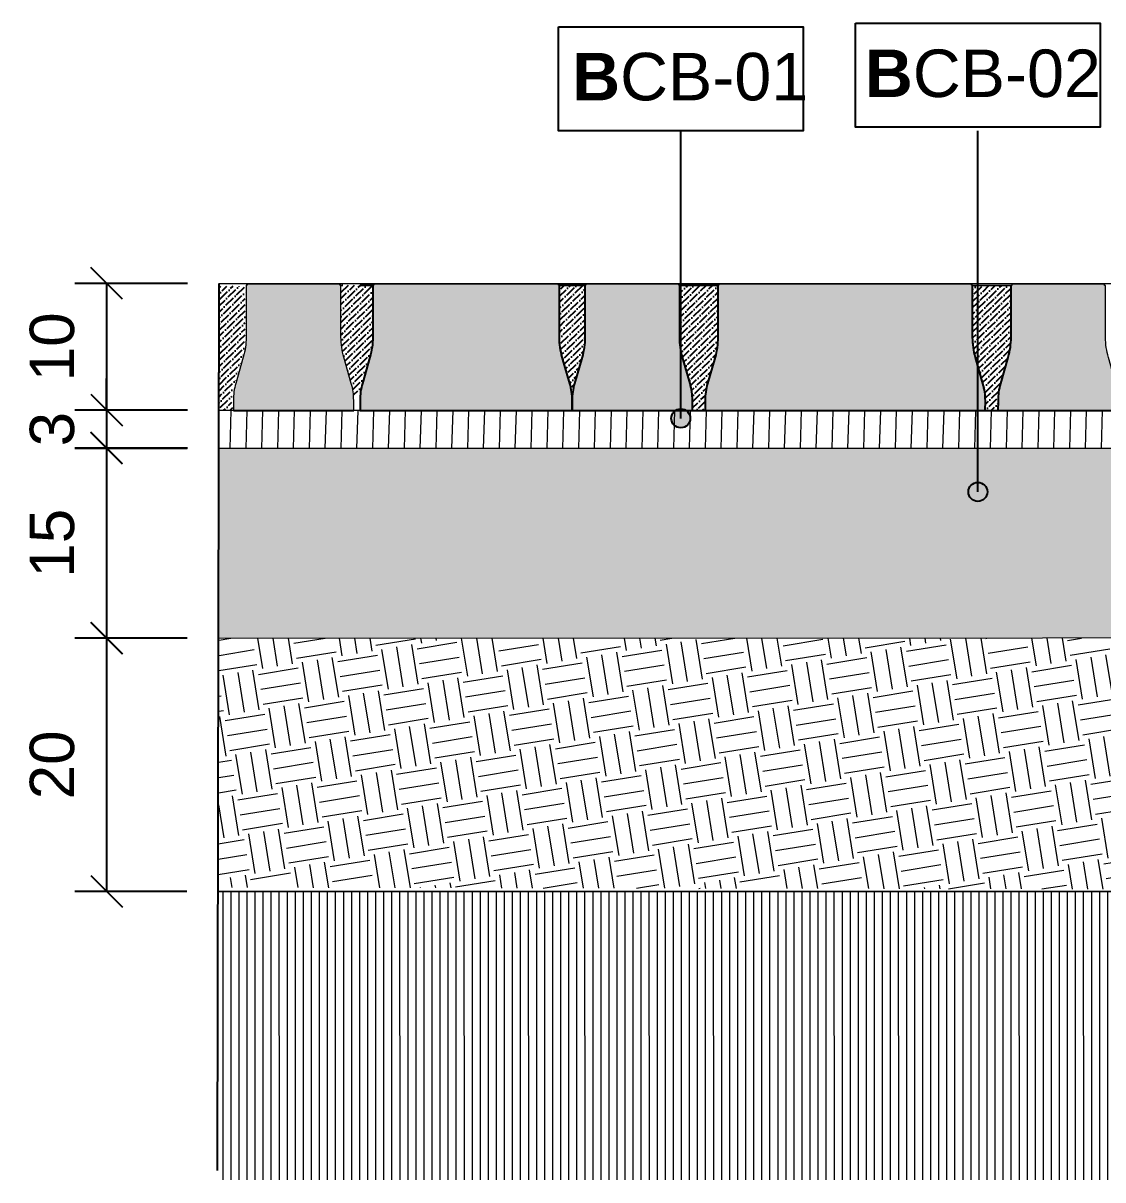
# Model space of a CAD drawing. Header units: metres. Extents: x -325 to 301, y -147 to 149.
# Drawn here: x 67.968 to 68.821, y 24.447 to 25.361 of the extents above; entities that cross this region are included whole.
import ezdxf

# ---------------------------------------------------------------- set-up
doc = ezdxf.new("R2010")
doc.units = ezdxf.units.M
doc.layers.get('Defpoints').update_dxf_attribs({"lineweight": 13})
doc.layers.add('-aux', color=50, linetype='Continuous', plot=False)
doc.layers.add('0-TX-1_25', color=7, linetype='Continuous', true_color=0x3f4f7f)
doc.layers.add('EIT_3 TR sorra', color=7, linetype='Continuous', true_color=0xd8ceb0)
for name, color, linetype, lineweight, true_color in [('03-TR-Paviment_05_Open Joint Precast Pavements', 7, 'Continuous', 5, 0xb3b3b3), ('3-TR sorra granitica', 7, 'Continuous', 0, 0xf2dac9), ('3-TR tot_u', 7, 'Continuous', 5, 0x787878)]:
    doc.layers.add(name, color=color, linetype=linetype, lineweight=lineweight, true_color=true_color)
for name, color, linetype, lineweight in [('1-CM', 7, 'Continuous', 0), ('3-TR Seleccionat', 44, 'Continuous', 0), ('3-TR Tot-u', 37, 'Continuous', 0)]:
    doc.layers.add(name, color=color, linetype=linetype, lineweight=lineweight)
for name, color, linetype in [('1-SECCIÓ', 1, 'Continuous'), ('A-KEYPLAN_HATCH', 7, 'Continuous'), ('A_TEXT_2', 7, 'Continuous')]:
    doc.layers.add(name, color=color, linetype=linetype)
doc.styles.get("Standard").update_dxf_attribs({"font": 'arial.ttf'})
doc.dimstyles.new('ISO-25', dxfattribs={"dimtxt": 0.1, "dimasz": 0.1, "dimexe": 0.1, "dimexo": 0.1, "dimgap": 0.1, "dimtad": 1, "dimdec": 0, "dimlfac": 100, "dimzin": 9, "dimtxsty": 'Standard', "dimblk": 'OBLIQUE', "dimcen": 0.1, "dimadec": 0, "dimazin": 0, "dimtfac": 1, "dimtdec": 0, "dimtmove": 0, "dimatfit": 3, "dimldrblk": 'OBLIQUE', "dimfxl": 1, "dimarcsym": 0})
pattern_1 = [(44.41469319198954, (38.94515883777159, -45.15305951399171), (0.001877787426372729, 0.006618133599094154), [0.00853281250000004, -0.00170656250000001, 0, -0.00170656250000001])]

# ---------------------------------------------------------------- blocks, each defined once
blk = doc.blocks.new('hatch keyplan 2')
at = {"layer": 'A-KEYPLAN_HATCH'}
blk.add_lwpolyline([(0, 0.005476596624248486), (0.012874798693294, 0.005476596623793739), (0.012874798693294, -2.273736754432321e-13), (0, 0)], close=True, dxfattribs=at)
blk = doc.blocks.new('hatch keyplan')
at = {"layer": 'A-KEYPLAN_HATCH'}
blk.add_blockref('hatch keyplan 2', (1.430579833341536, 0.8521467901477053), dxfattribs=at)
blk = doc.blocks.new('B-CB02')
at = {"layer": 'A-KEYPLAN_HATCH'}
blk.add_blockref('hatch keyplan', (-1.430579833341536, -0.8521467901477053), dxfattribs=at)
at = {"layer": 'A_TEXT_2', "insert": (-0.0007977308478888112, 0.004087061300781514), "char_height": 0.0025, "attachment_point": 1}
blk.add_mtext_dynamic_manual_height_columns('\\pi0.00129;{\\fArial|b1|i0|c0|p34;B}CB-02', width=0.01456192034901793, gutter_width=0.015, heights=[0], dxfattribs=at)
blk = doc.blocks.new('B-CB01')
at = {"layer": 'A-KEYPLAN_HATCH'}
blk.add_blockref('hatch keyplan', (-1.430579833341536, -0.8521467901477052), dxfattribs=at)
at = {"layer": 'A_TEXT_2', "insert": (-0.0007977308478921419, 0.004105509799023688), "char_height": 0.0025, "attachment_point": 1}
blk.add_mtext_dynamic_manual_height_columns('\\pi0.00152;{\\fArial|b1|i0|c0|p34;B}CB-01', width=0.01456192034901793, gutter_width=0.015, heights=[0], dxfattribs=at)
blk = doc.blocks.new('_Oblique')
at = {"color": 0, "lineweight": -2}
blk.add_line((-0.499999999995058, -0.4999999998130015), (0.500000000028669, 0.500000000163238), dxfattribs=at)
blk = doc.blocks.new('*D1762')
at = {"layer": '0-TX-1_25', "color": 0, "lineweight": -2, "transparency": 16777216}
for p, q in [((68.09800520767865, 25.15514016928877), (68.00914830564038, 25.15514016928877)), ((68.03414830564039, 25.15514016928877), (68.03414830564039, 25.05514016928878)), ((68.09800520703759, 25.05514016928878), (68.00914830564038, 25.05514016928878))]:
    blk.add_line(p, q, dxfattribs=at)
at = {"layer": 'Defpoints', "color": 0, "transparency": 16777216}
for p in [(68.12300520767866, 25.15514016928877), (68.03414830564039, 25.05514016928878), (68.1230052070376, 25.05514016928878)]:
    blk.add_point(p, dxfattribs=at)
at = {"layer": '0-TX-1_25', "color": 0, "lineweight": -2, "transparency": 16777216, "xscale": 0.025, "yscale": 0.025, "zscale": 0.025}
for p, rotation in [((68.03414830564039, 25.15514016928877), 90), ((68.03414830564039, 25.05514016928878), 270)]:
    blk.add_blockref('_Oblique', p, dxfattribs=dict(at, rotation=rotation))
at = {"layer": '0-TX-1_25', "color": 0, "transparency": 16777216, "insert": (67.99127825107011, 25.10514016928875), "char_height": 0.035, "attachment_point": 5, "rotation": 90}
blk.add_mtext('10', dxfattribs=at)
blk = doc.blocks.new('*D1763')
at = {"layer": '0-TX-1_25', "color": 0, "lineweight": -2, "transparency": 16777216}
for p, q in [((68.03414830563997, 25.05514016928878), (68.03414830563997, 25.08014016928878)), ((68.09800520703759, 25.05514016928878), (68.00914830563997, 25.05514016928878)), ((68.03414830563997, 25.05514016928878), (68.03414830563997, 25.02514016928878)), ((68.09800520684527, 25.02514016928878), (68.00914830563997, 25.02514016928878)), ((68.03414830563997, 25.02514016928878), (68.03414830563997, 25.00014016928878))]:
    blk.add_line(p, q, dxfattribs=at)
at = {"layer": 'Defpoints', "color": 0, "transparency": 16777216}
for p in [(68.1230052070376, 25.05514016928878), (68.03414830563997, 25.02514016928878), (68.12300520684528, 25.02514016928878)]:
    blk.add_point(p, dxfattribs=at)
at = {"layer": '0-TX-1_25', "color": 0, "lineweight": -2, "transparency": 16777216, "xscale": 0.025, "yscale": 0.025, "zscale": 0.025}
for p, rotation in [((68.03414830563997, 25.05514016928878), 270), ((68.03414830563997, 25.02514016928878), 90)]:
    blk.add_blockref('_Oblique', p, dxfattribs=dict(at, rotation=rotation))
at = {"layer": '0-TX-1_25', "color": 0, "transparency": 16777216, "insert": (67.9912663138255, 25.04014016928875), "char_height": 0.035, "attachment_point": 5, "rotation": 90}
blk.add_mtext('3', dxfattribs=at)
blk = doc.blocks.new('*D1764')
at = {"layer": '0-TX-1_25', "color": 0, "lineweight": -2, "transparency": 16777216}
for p, q in [((68.09776123690992, 25.02497408175115), (68.00914830660108, 25.02497408175115)), ((68.03414830660108, 25.02497408175115), (68.03414830660108, 24.8751401089097)), ((68.09780684482956, 24.8751401089097), (68.00914830660108, 24.8751401089097))]:
    blk.add_line(p, q, dxfattribs=at)
at = {"layer": 'Defpoints', "color": 0, "transparency": 16777216}
for p in [(68.12276123690992, 25.02497408175115), (68.03414830660108, 24.8751401089097), (68.12280684482957, 24.8751401089097)]:
    blk.add_point(p, dxfattribs=at)
at = {"layer": '0-TX-1_25', "color": 0, "lineweight": -2, "transparency": 16777216, "xscale": 0.025, "yscale": 0.025, "zscale": 0.025}
for p, rotation in [((68.03414830660108, 25.02497408175115), 90), ((68.03414830660108, 24.8751401089097), 270)]:
    blk.add_blockref('_Oblique', p, dxfattribs=dict(at, rotation=rotation))
at = {"layer": '0-TX-1_25', "color": 0, "transparency": 16777216, "insert": (67.99127825203081, 24.9500570953304), "char_height": 0.035, "attachment_point": 5, "rotation": 90}
blk.add_mtext('15', dxfattribs=at)
blk = doc.blocks.new('*D1765')
at = {"layer": '0-TX-1_25', "color": 0, "lineweight": -2, "transparency": 16777216}
for p, q in [((68.09748009235499, 24.87497460870297), (68.00914830564057, 24.87497460870297)), ((68.03414830564057, 24.87497460870297), (68.03414830564057, 24.67514016929213)), ((68.09748009107389, 24.67514016929213), (68.00914830564057, 24.67514016929213))]:
    blk.add_line(p, q, dxfattribs=at)
at = {"layer": 'Defpoints', "color": 0, "transparency": 16777216}
for p in [(68.12248009235499, 24.87497460870297), (68.03414830564057, 24.67514016929213), (68.1224800910739, 24.67514016929213)]:
    blk.add_point(p, dxfattribs=at)
at = {"layer": '0-TX-1_25', "color": 0, "lineweight": -2, "transparency": 16777216, "xscale": 0.025, "yscale": 0.025, "zscale": 0.025}
for p, rotation in [((68.03414830564057, 24.87497460870297), 90), ((68.03414830564057, 24.67514016929213), 270)]:
    blk.add_blockref('_Oblique', p, dxfattribs=dict(at, rotation=rotation))
at = {"layer": '0-TX-1_25', "color": 0, "transparency": 16777216, "insert": (67.9912782510703, 24.77505738899753), "char_height": 0.035, "attachment_point": 5, "rotation": 90}
blk.add_mtext('20', dxfattribs=at)
blk = doc.blocks.new('POINT')
at = {"layer": '0-TX-1_25'}
h = blk.add_hatch(dxfattribs=at)
h.set_pattern_fill('ANGLE', color=256)
h.set_pattern_definition([(0, (-83.74681484067048, -12.72584030761209), (0, 6.985), [5.08, -1.905]), (90, (-83.74681484067048, -12.72584030761209), (-6.985, 4.277078946022131e-16), [5.08, -1.905])])
edge = h.paths.add_edge_path()
edge.add_arc((0, 0), 0.0075, 0, 360)
h = blk.add_hatch(color=256, dxfattribs=at)
h.dxf.hatch_style = 1
edge = h.paths.add_edge_path()
edge.add_arc((0, 0), 0.0075, 0, 360)
blk.add_circle((0, 0), 0.0075, dxfattribs=at)

msp = doc.modelspace()

# ---------------------------------------------------------------- hatches: boundary and pattern name
at = {"layer": '03-TR-Paviment_05_Open Joint Precast Pavements'}
h = msp.add_hatch(color=256, dxfattribs=at)
h.dxf.hatch_style = 1
edge = h.paths.add_edge_path()
edge.add_line((68.22924981263893, 25.05467974149498), (68.2292523658822, 25.06287552047615))
edge.add_arc((68.18083480754328, 25.06289060513116), 0.04841756068876365, 359.9821493055651, 375.9811684319533)
edge.add_line((68.22738113789586, 25.07622099573902), (68.22144096028956, 25.09696258320275))
edge.add_arc((68.27637703476881, 25.11269570499942), 0.05714458330112729, 179.982144198055, 195.9811633243351, ccw=False)
edge.add_line((68.21923245424266, 25.11271351368191), (68.21924526679729, 25.15383878796024))
edge.add_line((68.21924526679729, 25.15383878796024), (68.21844806226109, 25.15383903790377))
edge.add_line((68.21844806226109, 25.15383903790377), (68.21844832590915, 25.15468311268546))
edge.add_line((68.21844832590915, 25.15468311268546), (68.14515053456408, 25.15470595100108))
edge.add_line((68.14515053456408, 25.15470595100108), (68.14515027177175, 25.15386187432084))
edge.add_line((68.14515027177175, 25.15386187432084), (68.14435306637981, 25.15386212616291))
edge.add_line((68.14435306637981, 25.15386212616291), (68.14434025244803, 25.112736852406))
edge.add_arc((68.08719565639207, 25.11275465748817), 0.05714459882981173, 343.9831286864682, 359.9821478127524, ccw=False)
edge.add_line((68.14212192990176, 25.0969872970953), (68.13616882848456, 25.07624941268588))
edge.add_arc((68.18270683963985, 25.0628900226061), 0.04841755658430023, 163.9831303515819, 179.98214947797)
edge.add_line((68.13428928540534, 25.06290510711413), (68.13428673130633, 25.05470933003151))
edge.add_line((68.13428673130633, 25.05470933003151), (68.22924981263893, 25.05467974149498))
h = msp.add_hatch(color=256, dxfattribs=at)
h.dxf.hatch_style = 1
edge = h.paths.add_edge_path()
edge.add_line((68.4017409655722, 25.05462599688842), (68.401743519234, 25.06282177468768))
edge.add_arc((68.35332595603144, 25.06283686532814), 0.04841756555426518, 359.9821422243642, 375.9811613507544)
edge.add_line((68.39987229270899, 25.0761672515229), (68.39393211551184, 25.09690883757209))
edge.add_arc((68.44886819798282, 25.1126419635287), 0.05714459212930244, 179.9821460016898, 195.9811651279757, ccw=False)
edge.add_line((68.39172360862793, 25.11265977041506), (68.39173642109836, 25.15378504259962))
edge.add_line((68.39173642109836, 25.15378504259962), (68.39093921512888, 25.1537852916687))
edge.add_line((68.39093921512888, 25.1537852916687), (68.39093947974493, 25.15462936734355))
edge.add_line((68.39093947974493, 25.15462936734355), (68.24511361468886, 25.15467480546586))
edge.add_line((68.24511361468886, 25.15467480546586), (68.24511335368284, 25.15383072684962))
edge.add_line((68.24511335368284, 25.15383072684962), (68.24431614693246, 25.1538309796784))
edge.add_line((68.24431614693246, 25.1538309796784), (68.24430333480569, 25.11270570445079))
edge.add_arc((68.18715874940489, 25.11272351227726), 0.05714458817551063, 343.98312593158107, 359.9821450578622, ccw=False)
edge.add_line((68.24208501191575, 25.09695615218317), (68.2361319104237, 25.0762182659126))
edge.add_arc((68.28266991192713, 25.06285887418636), 0.04841754776141505, 163.9831253273745, 179.9821444537633)
edge.add_line((68.23425236651683, 25.06287396293733), (68.23424981192446, 25.05467818517549))
edge.add_line((68.23424981192446, 25.05467818517549), (68.4017409655722, 25.05462599688842))
h = msp.add_hatch(color=256, dxfattribs=at)
h.dxf.hatch_style = 1
edge = h.paths.add_edge_path()
edge.add_line((68.49670404705203, 25.05459640042332), (68.49670660029531, 25.0627921794045))
edge.add_arc((68.4482890419564, 25.06280726405954), 0.04841756068874944, 359.9821493055148, 375.9811684319047)
edge.add_line((68.49483537230898, 25.07613765466736), (68.48889519470266, 25.0968792421311))
edge.add_arc((68.54383126918191, 25.11261236392777), 0.05714458330111363, 179.982144198055, 195.981163324339, ccw=False)
edge.add_line((68.48668668865577, 25.11263017261025), (68.4866995012104, 25.15375544688858))
edge.add_line((68.4866995012104, 25.15375544688858), (68.4859022966742, 25.15375569683211))
edge.add_line((68.4859022966742, 25.15375569683211), (68.48590256032226, 25.1545997716138))
edge.add_line((68.48590256032226, 25.1545997716138), (68.41260476897719, 25.15462260992942))
edge.add_line((68.41260476897719, 25.15462260992942), (68.41260450618486, 25.15377853324918))
edge.add_line((68.41260450618486, 25.15377853324918), (68.41180730079292, 25.15377878509125))
edge.add_line((68.41180730079292, 25.15377878509125), (68.41179448686114, 25.11265351133434))
edge.add_arc((68.35464989080518, 25.1126713164165), 0.05714459882981173, 343.9831286864819, 359.9821478127666, ccw=False)
edge.add_line((68.40957616431487, 25.09690395602364), (68.40362306289765, 25.07616607161422))
edge.add_arc((68.45016107405294, 25.06280668153451), 0.04841755658428062, 163.9831303516628, 179.982149478054)
edge.add_line((68.40174351981845, 25.06282176604248), (68.40174096571944, 25.05462598895986))
edge.add_line((68.40174096571944, 25.05462598895986), (68.49670404705203, 25.05459640042332))
h = msp.add_hatch(color=256, dxfattribs=at)
h.dxf.hatch_style = 1
edge = h.paths.add_edge_path()
edge.add_line((68.72794077419715, 25.05452434014047), (68.72794332977621, 25.06272011926076))
edge.add_arc((68.67952577585174, 25.06273520481381), 0.04841755627458375, 359.9821482412252, 375.9811673676145)
edge.add_line((68.72607210220838, 25.0760655933417), (68.72013192227566, 25.09680718089898))
edge.add_arc((68.77506800324798, 25.11254030502472), 0.05714459018449601, 179.982144650628, 195.9811637769098, ccw=False)
edge.add_line((68.71792341583831, 25.11255811325798), (68.7179362302073, 25.15368338629827))
edge.add_line((68.7179362302073, 25.15368338629827), (68.7171390251684, 25.15368363532993))
edge.add_line((68.7171390251684, 25.15368363532993), (68.71713928888195, 25.15452771174013))
edge.add_line((68.71713928888195, 25.15452771174013), (68.51756784794784, 25.15458989714051))
edge.add_line((68.51756784794784, 25.15458989714051), (68.51756758693247, 25.15374581829165))
edge.add_line((68.51756758693247, 25.15374581829165), (68.51677038010726, 25.15374606925928))
edge.add_line((68.51677038010726, 25.15374606925928), (68.51675756708735, 25.11262079499966))
edge.add_arc((68.45961298035388, 25.11263859933048), 0.05714458950708687, 343.9831294368892, 359.9821485631699, ccw=False)
edge.add_line((68.51453924510926, 25.09687124222933), (68.50858614228684, 25.07613335764339))
edge.add_arc((68.55512415014996, 25.06277396816202), 0.04841755325481282, 163.9831299572973, 179.9821490836864)
edge.add_line((68.50670659924505, 25.06278905300221), (68.5067040455552, 25.05459327450502))
edge.add_line((68.5067040455552, 25.05459327450502), (68.72794077419715, 25.05452434014047))
h = msp.add_hatch(color=256, dxfattribs=at)
h.dxf.hatch_style = 1
edge = h.paths.add_edge_path()
edge.add_line((68.83290385213678, 25.05449163648076), (68.83290640719443, 25.0626874142239))
edge.add_arc((68.78448884384274, 25.06270249468866), 0.04841756570022342, 359.9821542660086, 375.9811733923961)
edge.add_line((68.83103517785901, 25.07603289070609), (68.82509500112715, 25.09677447673656))
edge.add_arc((68.88003108060076, 25.11250759903149), 0.05714458823963696, 179.9821432996373, 195.9811624259182, ccw=False)
edge.add_line((68.82288649513637, 25.11252540861156), (68.82289930851867, 25.15365068029341))
edge.add_line((68.82289930851867, 25.15365068029341), (68.82210210302384, 25.15365092957643))
edge.add_line((68.82210210302384, 25.15365092957643), (68.82210236628146, 25.15449500623797))
edge.add_line((68.82210236628146, 25.15449500623797), (68.7488045763416, 25.15451784473012))
edge.add_line((68.7488045763416, 25.15451784473012), (68.74880431215341, 25.15367376810599))
edge.add_line((68.74880431215341, 25.15367376810599), (68.74800710674276, 25.15367401948278))
edge.add_line((68.74800710674276, 25.15367401948278), (68.74799429461599, 25.11254874425518))
edge.add_arc((68.69084971304503, 25.11256655582645), 0.05714458434683836, 343.98312217567405, 359.98214130195583, ccw=False)
edge.add_line((68.74577597084225, 25.09679919318819), (68.73982286978742, 25.07606130620098))
edge.add_arc((68.78636087428384, 25.06270191223021), 0.04841755125753201, 163.983123751632, 179.9821428780188)
edge.add_line((68.73794332537784, 25.06271700231385), (68.7379407735772, 25.05452122443977))
edge.add_line((68.7379407735772, 25.05452122443977), (68.83290385213678, 25.05449163648076))
at = {"layer": '3-TR Seleccionat'}
h = msp.add_hatch(dxfattribs=at)
h.set_pattern_fill('ANSI31', color=256, scale=0.002, angle=45, style=0)
h.set_pattern_definition([(90, (-441006.1504802209, -650811.7200357062), (-0.00635, 1.301042606982605e-18), [])])
h.paths.add_polyline_path([(70.22300520860718, 24.67763741756167), (70.0230052020032, 24.67514016928875), (69.42300520552911, 24.6751401609548), (68.12300520462716, 24.6751401692147), (68.12169253721112, 24.44741158832798), (71.12169253690615, 24.44741158832798), (71.12169253690617, 25.0251401609725), (70.22300520860718, 25.02264290051919)])
at = {"layer": '3-TR sorra granitica'}
h = msp.add_hatch(dxfattribs=at)
h.set_pattern_fill('LINE', color=256, scale=0.09999999999999998, angle=52.72158337429795, style=0)
h.set_pattern_definition([(88.36805561304612, (97.80231239594065, 232.4938881837442), (-0.01249492990494964, 0.0003559868963814099), [])])
h.paths.add_polyline_path([(68.1227612369099, 25.0549740900674), (68.12276123694713, 25.0249740900674), (69.42000150837112, 25.02497408175114), (69.42276123806707, 25.05497408173345)])
at = {"layer": '3-TR Tot-u'}
h = msp.add_hatch(dxfattribs=at)
h.set_pattern_fill('EARTH', color=256, scale=0.005, angle=-80.8247561036608, style=0)
h.set_pattern_definition([(279.1752438963392, (22.0922516911965, 29.88921200020648), (0.03640645211205976, -0.02628108149624554), [0.03175, -0.03175]), (279.1752438963392, (22.10400560374807, 29.89111050719696), (0.03640645211205976, -0.02628108149624554), [0.03175, -0.03175]), (279.1752438963392, (22.11575951629961, 29.89300901418741), (0.03640645211205976, -0.02628108149624554), [0.03175, -0.03175]), (9.175243896339197, (22.12031032281364, 29.88972387900039), (0.02628108149624554, 0.03640645211205976), [0.03175, -0.03175]), (9.175243896339197, (22.12220882980409, 29.87796996644883), (0.02628108149624554, 0.03640645211205976), [0.03175, -0.03175]), (9.175243896339197, (22.12410733679456, 29.86621605389728), (0.02628108149624554, 0.03640645211205976), [0.03175, -0.03175])])
h.paths.add_polyline_path([(69.84923009561477, 24.67514015822239), (69.42300520200321, 24.6751401609548), (69.42301716858458, 24.87553504270812), (69.42301736974446, 24.87504193163696), (68.12300520588363, 24.87514016928876), (68.12211135027385, 24.67823909706784)])
at = {"layer": '3-TR tot_u'}
h = msp.add_hatch(dxfattribs=at)
h.set_pattern_fill('AR-CONC', color=256, scale=0.0002, angle=90.26641431039367)
h.set_pattern_definition([(140.2664143103937, (33.80833486055286, -42.69384662164872), (0.003018358551071247, 0.03645136258436954), [0.00381, -0.04191]), (85.26641431039367, (33.80833486055286, -42.69384662164872), (-0.03817818106754276, -0.007226282933233686), [0.003048, -0.033528116834]), (190.7178590103937, (33.80858638975181, -42.69080901785323), (-0.03515982095845395, 0.02922507956224307), [0.00323800176, -0.03561804892000001]), (136.4506143103937, (33.79817497038584, -42.69389386351649), (0.00815628255818146, 0.05425431968784703), [0.005715, -0.062865]), (186.9019719203937, (33.7988546551522, -42.68937267424941), (-0.04970546584793135, 0.04725021761608914), [0.004857004628, -0.053427121632]), (81.45056548039366, (33.79817497038584, -42.69389386351649), (-0.04970546584550613, 0.04725021761879526), [0.004571993414, -0.050291946384]), (111.2664143103937, (33.80069132199371, -42.68880210796604), (0.02031182351307306, 0.03041765279537408), [0.00381, -0.04191]), (56.2664143103937, (33.80069132199371, -42.68880210796604), (-0.03689466829018208, 0.01218898497184377), [0.003048, -0.033528]), (161.7178593103937, (33.80238397396335, -42.68626730356753), (-0.01658284496692729, 0.04260663769872181), [0.003238001759999996, -0.03561798751999994]), (127.7664143103937, (33.80833486055286, -42.69384662164872), (-0.01691369723239765, 0.0005390813352213942), [0, -0.0331216, 0, -0.034036, 0, -0.033655]), (97.76641431039367, (33.80833486055286, -42.69384662164872), (-0.02009803784807661, 0.01327062430379522), [0, -0.0194056, 0, -0.0323596, 0, -0.012827]), (57.76641431039366, (33.80838753523543, -42.70517489918494), (0.001019642850235293, 0.02712315336894964), [0, -0.0127, 0, -0.039624, 0, -0.052578]), (47.76641431039366, (33.80841115616932, -42.71025484426846), (-0.005222997154178432, 0.02960187044262312), [0, -0.01651, 0, -0.0263144, 0, -0.037338])])
h.paths.add_polyline_path([(69.42299451084224, 25.02514099774973), (68.12300520684605, 25.02514016928876), (68.12300520588363, 24.87514016928876), (68.13598475626466, 24.87514016920555), (69.42299450988064, 24.87514099774972)])
at = {"layer": 'EIT_3 TR sorra'}
h = msp.add_hatch(dxfattribs=at)
h.set_pattern_fill('ANSI36', color=256, scale=0.001075000000000009, angle=-0.5853068080104545, style=0, double=1)
h.set_pattern_definition([(44.41469319198954, (38.84439828073103, -45.15390021638105), (0.001877787426372729, 0.006618133599094154), [0.00853281250000004, -0.00170656250000001, 0, -0.00170656250000001])])
edge = h.paths.add_edge_path()
edge.add_line((68.13348925684288, 25.05383398486241), (68.13428686557133, 25.05514016921644))
edge.add_line((68.13428686557133, 25.05514016921644), (68.12300520703756, 25.05514016928876))
edge.add_line((68.12300520703756, 25.05514016928876), (68.1228889426445, 25.09310911249219))
edge.add_line((68.1228889426445, 25.09310911249219), (68.12292326898672, 25.11142329697817))
edge.add_line((68.12292326898672, 25.11142329697817), (68.1230011681161, 25.1529849354702))
edge.add_line((68.1230011681161, 25.1529849354702), (68.14355559161272, 25.15299027372458))
edge.add_line((68.14355559161271, 25.15299027372458), (68.1435427757023, 25.11186150416331))
edge.add_arc((68.08639819601512, 25.11187931310774), 0.05714458246222884, 343.98312472598076, 359.98214393516537, ccw=False)
edge.add_line((68.14132445270272, 25.09611195343432), (68.13537135280399, 25.07537406777041))
edge.add_arc((68.1638079091972, 25.06370392470811), 0.03073808677518565, 157.6871322574837, 196.1769043629337)
edge.add_line((68.13428686415338, 25.05514017096809), (68.13348925684288, 25.05383398486241))
h = msp.add_hatch(dxfattribs=at)
h.set_pattern_fill('ANSI36', color=256, scale=0.001075000000000009, angle=-0.5853068080104545, style=0, double=1)
h.set_pattern_definition(pattern_1)
edge = h.paths.add_edge_path()
edge.add_line((68.23424981388345, 25.05467468725175), (68.22925236479261, 25.06287202293069))
edge.add_arc((68.20408970567536, 25.0661504203522), 0.02537532863835011, 352.5768505705518, 383.3823293483438)
edge.add_line((68.22738113789586, 25.07622099573902), (68.22230054039787, 25.09396114836689))
edge.add_line((68.22230054039787, 25.09396114836689), (68.2192340197762, 25.11227233965546))
edge.add_line((68.21923401977621, 25.11227233965546), (68.21924526533772, 25.15383410307652))
edge.add_line((68.21924526533772, 25.15383410307652), (68.2443161486533, 25.15383097611392))
edge.add_line((68.24431614865328, 25.15383097611392), (68.24430333274287, 25.11270220655265))
edge.add_arc((68.1871587530557, 25.11272001549708), 0.05714458246222884, 343.98312472598076, 359.98214393516537, ccw=False)
edge.add_line((68.24208500974329, 25.09695265582366), (68.23613190984456, 25.07621477015975))
edge.add_arc((68.21964204497542, 25.07627205097933), 0.01648996435698593, 305.6475813037554, 359.80097253469114, ccw=False)
edge.add_line((68.22925236337466, 25.06287202468233), (68.23424981388344, 25.05467468725175))
h = msp.add_hatch(dxfattribs=at)
h.set_pattern_fill('ANSI36', color=256, scale=0.001075000000000009, angle=-0.5853068080104545, style=0, double=1)
h.set_pattern_definition(pattern_1)
edge = h.paths.add_edge_path()
edge.add_line((68.4017409662008, 25.05462250064929), (68.40174352031853, 25.06281827819718))
edge.add_arc((68.35332596721624, 25.06283336360055), 0.04841755545236816, 359.982148418052, 375.9811675441638)
edge.add_line((68.39987229274135, 25.07616375204549), (68.39393211664316, 25.09690534224481))
edge.add_arc((68.4488682027782, 25.11263847361104), 0.05714459714114769, 179.9821502045968, 195.981169330817, ccw=False)
edge.add_line((68.39172360841016, 25.11265627630715), (68.3917364239462, 25.15378504388322))
edge.add_line((68.3917364239462, 25.15378504388322), (68.41180730135174, 25.15377878739898))
edge.add_line((68.41180730135174, 25.15377878739898), (68.41179448676498, 25.11265002025077))
edge.add_arc((68.35464989487116, 25.11266782574813), 0.05714459466779512, 343.98312826884217, 359.9821473951551, ccw=False)
edge.add_line((68.40957616426547, 25.09690046610329), (68.4036230633229, 25.07616258190781))
edge.add_arc((68.45016106123546, 25.06280318913379), 0.0484175445990452, 163.9831229631225, 179.9821420893331)
edge.add_line((68.40174351898816, 25.06281827988182), (68.40174096525153, 25.05462250022141))
h = msp.add_hatch(dxfattribs=at)
h.set_pattern_fill('ANSI36', color=256, scale=0.001075000000000009, angle=-0.5853068080104545, style=0, double=1)
h.set_pattern_definition(pattern_1)
edge = h.paths.add_edge_path()
edge.add_line((68.50670404554565, 25.05458979716607), (68.49670404712424, 25.05459291352732))
edge.add_line((68.49670404712424, 25.05459291352732), (68.49670660083281, 25.06278869248979))
edge.add_arc((68.4482890534919, 25.06280377684595), 0.04841754969064903, 359.9821496551481, 375.9811687812606)
edge.add_line((68.49483537319016, 25.07613416470957), (68.48889519620815, 25.09687575610953))
edge.add_arc((68.54383127068763, 25.11260887790618), 0.05714458330134196, 179.9821441980408, 195.9811633242586, ccw=False)
edge.add_line((68.48668669016126, 25.11262668658868), (68.48669950636595, 25.15375544761335))
edge.add_line((68.48669950636595, 25.15375544761335), (68.51677038225839, 25.15374607639637))
edge.add_line((68.51677038225839, 25.15374607639637), (68.51675756559776, 25.11261731562305))
edge.add_arc((68.45961297653331, 25.11263511803995), 0.05714459183746855, 343.98313135658674, 359.9821504828938, ccw=False)
edge.add_line((68.51453924405689, 25.0968677621361), (68.50858614223051, 25.07612987914125))
edge.add_arc((68.55512414620364, 25.06277048696609), 0.04841755025909953, 163.9831256231502, 179.9821447493629)
edge.add_line((68.50670659829558, 25.06278557546804), (68.50670404554565, 25.05458979716607))
edge.add_line((68.50670404554565, 25.05458979716607), (68.49670404712424, 25.05459291352732))
h = msp.add_hatch(dxfattribs=at)
h.set_pattern_fill('ANSI36', color=256, scale=0.001075000000000009, angle=-0.5853068080104545, style=0, double=1)
h.set_pattern_definition([(44.41469319198954, (39.54381287797456, -45.1532460629191), (0.001877787426372729, 0.006618133599094154), [0.00853281250000004, -0.00170656250000001, 0, -0.00170656250000001])])
edge = h.paths.add_edge_path()
edge.add_line((68.73794077133925, 25.05451772645175), (68.72794077337377, 25.05452084256163))
edge.add_line((68.72794077337377, 25.05452084256163), (68.7279433252212, 25.06271662159894))
edge.add_arc((68.67952577855326, 25.0627317143351), 0.04841754902030553, 359.9821397382777, 375.9811588643943)
edge.add_line((68.72607209991432, 25.07606209395783), (68.72013192152711, 25.09680368518127))
edge.add_arc((68.77506799767134, 25.11253680714407), 0.05714458494748977, 179.9821438986252, 195.9811630248469, ccw=False)
edge.add_line((68.71792341549892, 25.11255461612571), (68.7179362302073, 25.15368338629827))
edge.add_line((68.7179362302073, 25.15368338629827), (68.74800710799829, 25.15367401593703))
edge.add_line((68.74800710799829, 25.15367401593703), (68.74799429099156, 25.11254524655592))
edge.add_arc((68.69084970192712, 25.11256304897282), 0.05714459183745434, 343.9831313565828, 359.9821504828938, ccw=False)
edge.add_line((68.74577596945069, 25.09679569306897), (68.73982286851746, 25.07605780910613))
edge.add_arc((68.78636087002143, 25.06269841737981), 0.04841754776194396, 163.9831253274491, 179.9821444536625)
edge.add_line((68.7379433246106, 25.06271350613086), (68.73794077133925, 25.05451772645175))
edge.add_line((68.73794077133925, 25.05451772645175), (68.72794077337377, 25.05452084256163))

# ---------------------------------------------------------------- linework, layer by layer
at = {"layer": '-aux'}
for points in [[(68.23428070989905, 25.15383410307652), (68.24431614865328, 25.15383097611392), (68.24430333303305, 25.11270220644407, -0.0699225111484148), (68.24208500974329, 25.09695265582366), (68.23613191013109, 25.07621476994353, 0.06992251114798485), (68.23425236482836, 25.06287046702441), (68.23424981291546, 25.0546746863586), (68.23424981388345, 25.05467468725175)], [(68.40174096525153, 25.05462250022141), (68.4017409662008, 25.05462250064929), (68.40174352031853, 25.06281827819718, 0.06992251114754273), (68.39987229274135, 25.07616375204549), (68.39393211664316, 25.09690534224481, -0.06992251114800961), (68.39172360841016, 25.11265627630715), (68.3917364239462, 25.15378504388322), (68.41180730135174, 25.15377878739898), (68.41179448676498, 25.11265002025077, -0.0699225111484148), (68.40957616426547, 25.09690046610329), (68.4036230633229, 25.07616258190781, 0.06992251114798485), (68.40174351898816, 25.06281827988182), (68.40174096525153, 25.05462250022141), (68.4017409662008, 25.05462250064929)], [(68.50670404554565, 25.05458979716607), (68.49670404712424, 25.05459291352732), (68.49670660083281, 25.06278869248979, 0.06992251114754273), (68.49483537319016, 25.07613416470957), (68.48889519620815, 25.09687575610953, -0.06992251114800961), (68.48668669016126, 25.11262668658868), (68.48669950636595, 25.15375544761335), (68.51677038225839, 25.15374607639637), (68.51675756559776, 25.11261731562305, -0.0699225111484148), (68.51453924405689, 25.0968677621361), (68.50858614223051, 25.07612987914125, 0.06992251114798485), (68.50670659829558, 25.06278557546804), (68.50670404554565, 25.05458979716607), (68.49670404712424, 25.05459291352732)], [(68.73794077133925, 25.05451772645175), (68.72794077337377, 25.05452084256163), (68.7279433252212, 25.06271662159894, 0.06992251114754273), (68.72607209991432, 25.07606209395783), (68.72013192152711, 25.09680368518127, -0.06992251114800961), (68.71792341549892, 25.11255461612571), (68.7179362302073, 25.15368338629827), (68.74800710799829, 25.15367401593703), (68.74799429099156, 25.11254524655592, -0.0699225111484148), (68.74577596945069, 25.09679569306897), (68.73982286851746, 25.07605780910613, 0.06992251114798485), (68.7379433246106, 25.06271350613086), (68.73794077133925, 25.05451772645175), (68.72794077337377, 25.05452084256163)]]:
    msp.add_lwpolyline(points, format="xyb", dxfattribs=at)
at = {"layer": '0-TX-1_25'}
for points in [[(68.48749836795412, 25.04864618399644), (68.48749836795776, 25.27564029430768)], [(68.72203259141173, 24.99059189008217), (68.72203259141173, 25.27564029430768)]]:
    msp.add_lwpolyline(points, dxfattribs=at)
at = {"layer": '1-CM'}
for points in [[(68.12300520767863, 25.15514016928876), (69.42300520860626, 25.1551401609548)], [(68.12300520703756, 25.05514016928876), (69.42300520796519, 25.05514016095481)], [(68.12300520684525, 25.02514016928876), (69.42024547826921, 25.0251401609725)], [(68.12300520588363, 24.87514016928876), (69.42299450988317, 24.87553503582564)], [(68.12300520460148, 24.67514016928875), (69.77549255490703, 24.6751401586951)], [(70.0230052020032, 24.67514016928875), (68.12300520460148, 24.67514016928875)]]:
    msp.add_lwpolyline(points, dxfattribs=at)
for points in [[(68.22924981263893, 25.05467974149498), (68.2292523658822, 25.06287552047615, 0.06992251114875708), (68.22738113789586, 25.07622099573902), (68.22144096028956, 25.09696258320275, -0.0699225111482901), (68.21923245424266, 25.11271351368191), (68.21924526679729, 25.15383878796024), (68.21844806226109, 25.15383903790377), (68.21844832590915, 25.15468311268546), (68.14515053456408, 25.15470595100108), (68.14515027177175, 25.15386187432084), (68.14435306637981, 25.15386212616291), (68.14434025244803, 25.112736852406, -0.0699225111482901), (68.14212192990176, 25.0969872970953), (68.13616882848456, 25.07624941268588, 0.06992251114875708), (68.13428928540534, 25.06290510711413), (68.13428673130633, 25.05470933003151)], [(68.4017409655722, 25.05462599688842), (68.401743519234, 25.06282177468768, 0.06992251114875708), (68.39987229270899, 25.0761672515229), (68.39393211551184, 25.09690883757209, -0.0699225111482901), (68.39172360862793, 25.11265977041506), (68.39173642109836, 25.15378504259962), (68.39093921512888, 25.1537852916687), (68.39093947974493, 25.15462936734355), (68.24511361468886, 25.15467480546586), (68.24511335368284, 25.15383072684962), (68.24431614693246, 25.1538309796784), (68.24430333480569, 25.11270570445079, -0.0699225111482901), (68.24208501191575, 25.09695615218317), (68.2361319104237, 25.0762182659126, 0.06992251114875708), (68.23425236651683, 25.06287396293733), (68.23424981192446, 25.05467818517549)], [(68.49670404705203, 25.05459640042332), (68.49670660029531, 25.0627921794045, 0.06992251114875708), (68.49483537230898, 25.07613765466736), (68.48889519470266, 25.0968792421311, -0.0699225111482901), (68.48668668865577, 25.11263017261025), (68.4866995012104, 25.15375544688858), (68.4859022966742, 25.15375569683211), (68.48590256032226, 25.1545997716138), (68.41260476897719, 25.15462260992942), (68.41260450618486, 25.15377853324918), (68.41180730079292, 25.15377878509125), (68.41179448686114, 25.11265351133434, -0.0699225111482901), (68.40957616431487, 25.09690395602364), (68.40362306289765, 25.07616607161422, 0.06992251114875708), (68.40174351981845, 25.06282176604248), (68.40174096571944, 25.05462598895986)], [(68.72794077419715, 25.05452434014047), (68.72794332977621, 25.06272011926076, 0.06992251114875708), (68.72607210220838, 25.0760655933417), (68.72013192227566, 25.09680718089898, -0.0699225111482901), (68.71792341583831, 25.11255811325798), (68.7179362302073, 25.15368338629827), (68.7171390251684, 25.15368363532993), (68.71713928888195, 25.15452771174013), (68.51756784794784, 25.15458989714051), (68.51756758693247, 25.15374581829165), (68.51677038010726, 25.15374606925928), (68.51675756708735, 25.11262079499966, -0.0699225111482901), (68.51453924510926, 25.09687124222933), (68.50858614228684, 25.07613335764339, 0.06992251114875708), (68.50670659924505, 25.06278905300221), (68.5067040455552, 25.05459327450502)], [(68.83290385213678, 25.05449163648076), (68.83290640719443, 25.0626874142239, 0.06992251114875708), (68.83103517785901, 25.07603289070609), (68.82509500112715, 25.09677447673656, -0.0699225111482901), (68.82288649513637, 25.11252540861156), (68.82289930851867, 25.15365068029341), (68.82210210302384, 25.15365092957643), (68.82210236628146, 25.15449500623797), (68.7488045763416, 25.15451784473012), (68.74880431215341, 25.15367376810599), (68.74800710674276, 25.15367401948278), (68.74799429461599, 25.11254874425518, -0.0699225111482901), (68.74577597084225, 25.09679919318819), (68.73982286978742, 25.07606130620098, 0.06992251114875708), (68.73794332537784, 25.06271700231385), (68.7379407735772, 25.05452122443977)]]:
    msp.add_lwpolyline(points, format="xyb", close=True, dxfattribs=at)
at = {"layer": '1-SECCIÓ'}
msp.add_lwpolyline([(68.12169253723683, 24.45478915377227), (68.12300520767863, 25.15514016928876)], dxfattribs=at)

# ---------------------------------------------------------------- block references
at = {"layer": '0-TX-1_25', "xscale": 15, "yscale": 15, "zscale": 15}
for name, p in [('B-CB01', (68.3909373777526, 25.27564029430768)), ('B-CB02', (68.62547160121204, 25.2785401446546))]:
    msp.add_blockref(name, p, dxfattribs=at)
at = {"layer": '0-TX-1_25'}
for p in [(68.48749836795412, 25.04864618399644), (68.72203259141173, 24.99059189008217)]:
    msp.add_blockref('POINT', p, dxfattribs=at)

# ---------------------------------------------------------------- dimensions: what is measured, and where the dimension line sits
for base, p1, p2, picture, middle in [((68.03414830564039, 25.05514016928878), (68.12300520767863, 25.15514016928876), (68.12300520703756, 25.05514016928876), '*D1762', (67.99127825107011, 25.10514016928875)), ((68.03414830660108, 24.8751401089097), (68.1227612369099, 25.02497408175114), (68.12280684482954, 24.87514010890969), '*D1764', (67.99127825203081, 24.9500570953304)), ((68.03414830564057, 24.67514016929213), (68.12248009235496, 24.87497460870296), (68.12248009107387, 24.67514016929212), '*D1765', (67.9912782510703, 24.77505738899753))]:
    dim = msp.add_linear_dim(base=base, p1=p1, p2=p2, angle=90, dimstyle='ISO-25', override={"dimtxt": 0.035, "dimasz": 0.025, "dimexe": 0.025, "dimexo": 0.025, "dimgap": 0.025, "dimblk1": 'Oblique', "dimblk2": 'Oblique', "dimsah": 1, "dimfxl": 0.1, "dimfxlon": 1, "dimarcsym": 1}, dxfattribs=at)
    dim.commit()
    dim.dimension.update_dxf_attribs({"geometry": picture, "text_midpoint": middle})
dim = msp.add_linear_dim(base=(68.03414830563997, 25.02514016928878), p1=(68.12300520703756, 25.05514016928876), p2=(68.12300520684525, 25.02514016928876), angle=90, dimstyle='ISO-25', override={"dimtxt": 0.035, "dimasz": 0.025, "dimexe": 0.025, "dimexo": 0.025, "dimgap": 0.025, "dimblk1": 'Oblique', "dimblk2": 'Oblique', "dimsah": 1, "dimfxl": 0.1, "dimfxlon": 1, "dimarcsym": 1}, dxfattribs=at)
dim.commit()
dim.dimension.update_dxf_attribs({"geometry": '*D1763', "text_midpoint": (68.03414830563996, 25.04014016928875), "dimtype": 160})

doc.saveas('drawing.dxf')
